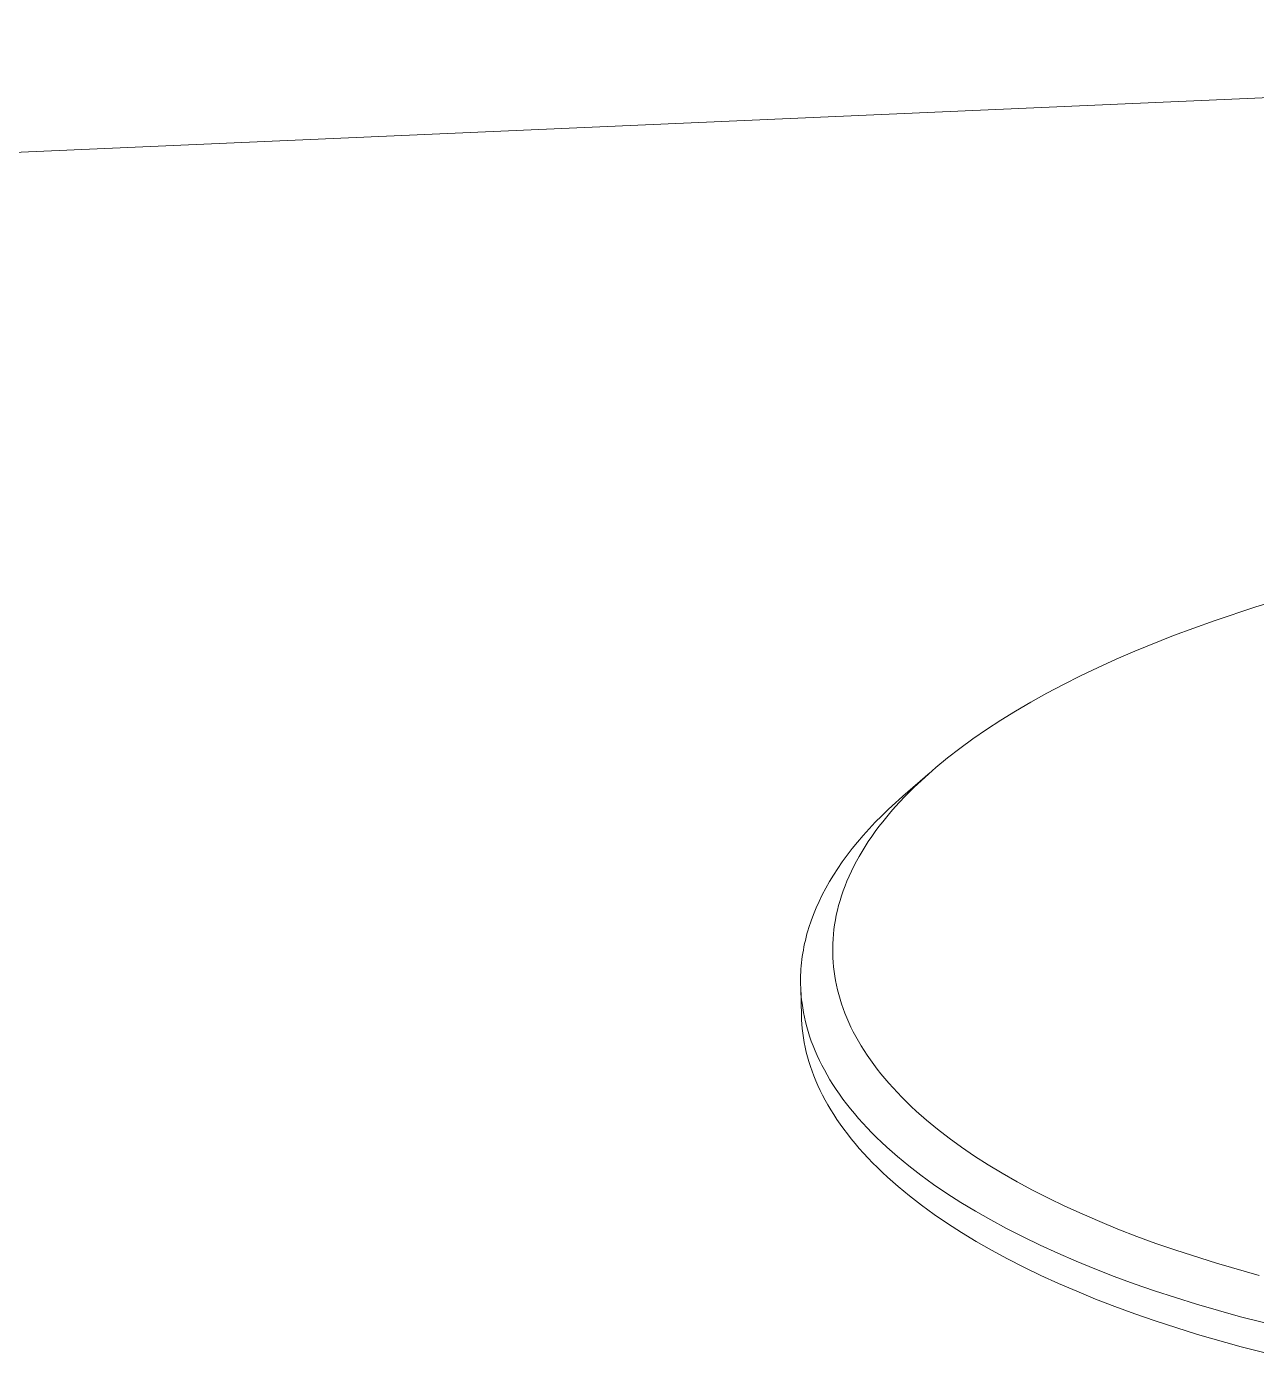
# Model space of a CAD drawing. Header units: millimetres. Extents: x 492 to 7139, y 278 to 5201.
# Drawn here: x 6087.1 to 6157.4, y 2904.8 to 2981 of the extents above; entities that cross this region are included whole.
import ezdxf

# ---------------------------------------------------------------- set-up
doc = ezdxf.new("R2010")
doc.units = ezdxf.units.MM
doc.layers.add('ZANO_R', color=7, linetype='Continuous', lineweight=0)

msp = doc.modelspace()

# ---------------------------------------------------------------- linework, layer by layer
at = {"layer": 'ZANO_R'}
for p, q in [((6250.788, 2980.979), (6000.071, 2970.017)), ((6157.412, 2947.781), (6159.89, 2948.524)), ((6155.011, 2946.987), (6157.412, 2947.781)), ((6152.699, 2946.143), (6155.011, 2946.987)), ((6150.487, 2945.253), (6152.699, 2946.143)), ((6149.42, 2944.791), (6150.487, 2945.253)), ((6148.382, 2944.319), (6149.42, 2944.791)), ((6146.395, 2943.345), (6147.374, 2943.837)), ((6147.374, 2943.837), (6148.382, 2944.319)), ((6145.448, 2942.844), (6146.395, 2943.345)), ((6143.651, 2941.818), (6144.533, 2942.335)), ((6144.533, 2942.335), (6145.448, 2942.844)), ((6142.803, 2941.294), (6143.651, 2941.818)), ((6141.21, 2940.225), (6141.989, 2940.763)), ((6141.989, 2940.763), (6142.803, 2941.294)), ((6140.466, 2939.682), (6141.21, 2940.225)), ((6139.087, 2938.582), (6139.759, 2939.134)), ((6139.759, 2939.134), (6140.466, 2939.682)), ((6137.198, 2936.942), (6138.765, 2938.304)), ((6138.452, 2938.025), (6139.087, 2938.582)), ((6137.854, 2937.465), (6138.452, 2938.025)), ((6137.198, 2936.942), (6136.78, 2936.571)), ((6137.026, 2936.621), (6137.293, 2936.903)), ((6137.293, 2936.903), (6137.569, 2937.184)), ((6137.569, 2937.184), (6137.854, 2937.465)), ((6136.378, 2936.199), (6135.991, 2935.826)), ((6136.282, 2935.772), (6136.521, 2936.055)), ((6136.78, 2936.571), (6136.378, 2936.199)), ((6136.521, 2936.055), (6136.769, 2936.338)), ((6136.769, 2936.338), (6137.026, 2936.621)), ((6135.621, 2935.451), (6135.266, 2935.076)), ((6135.991, 2935.826), (6135.621, 2935.451)), ((6135.831, 2935.204), (6136.052, 2935.488)), ((6136.052, 2935.488), (6136.282, 2935.772)), ((6134.927, 2934.699), (6134.604, 2934.323)), ((6135.266, 2935.076), (6134.927, 2934.699)), ((6135.225, 2934.353), (6135.418, 2934.637)), ((6135.418, 2934.637), (6135.62, 2934.921)), ((6135.62, 2934.921), (6135.831, 2935.204)), ((6134.297, 2933.945), (6134.006, 2933.567)), ((6134.604, 2934.323), (6134.297, 2933.945)), ((6134.7, 2933.502), (6134.866, 2933.785)), ((6134.866, 2933.785), (6135.041, 2934.069)), ((6135.041, 2934.069), (6135.225, 2934.353)), ((6133.73, 2933.19), (6133.471, 2932.812)), ((6134.006, 2933.567), (6133.73, 2933.19)), ((6134.395, 2932.936), (6134.543, 2933.219)), ((6134.543, 2933.219), (6134.7, 2933.502)), ((6133.226, 2932.434), (6132.998, 2932.056)), ((6133.471, 2932.812), (6133.226, 2932.434)), ((6134.004, 2932.09), (6134.126, 2932.372)), ((6134.126, 2932.372), (6134.256, 2932.653)), ((6134.256, 2932.653), (6134.395, 2932.936)), ((6132.784, 2931.679), (6132.587, 2931.303)), ((6132.998, 2932.056), (6132.784, 2931.679)), ((6133.692, 2931.25), (6133.787, 2931.529)), ((6133.787, 2931.529), (6133.891, 2931.809)), ((6133.891, 2931.809), (6134.004, 2932.09)), ((6132.404, 2930.927), (6132.237, 2930.552)), ((6132.587, 2931.303), (6132.404, 2930.927)), ((6133.456, 2930.416), (6133.526, 2930.693)), ((6133.526, 2930.693), (6133.605, 2930.971)), ((6133.605, 2930.971), (6133.692, 2931.25)), ((6132.084, 2930.178), (6131.946, 2929.806)), ((6132.237, 2930.552), (6132.084, 2930.178)), ((6133.34, 2929.865), (6133.394, 2930.14)), ((6133.394, 2930.14), (6133.456, 2930.416)), ((6131.767, 2929.249), (6131.715, 2929.064)), ((6131.823, 2929.434), (6131.767, 2929.249)), ((6131.946, 2929.806), (6131.823, 2929.434)), ((6133.227, 2929.046), (6133.257, 2929.318)), ((6133.257, 2929.318), (6133.295, 2929.591)), ((6133.295, 2929.591), (6133.34, 2929.865)), ((6131.579, 2928.511), (6131.541, 2928.328)), ((6131.621, 2928.695), (6131.579, 2928.511)), ((6131.666, 2928.879), (6131.621, 2928.695)), ((6131.715, 2929.064), (6131.666, 2928.879)), ((6133.185, 2928.237), (6133.191, 2928.505)), ((6133.191, 2928.505), (6133.205, 2928.775)), ((6133.205, 2928.775), (6133.227, 2929.046)), ((6131.448, 2927.78), (6131.423, 2927.599)), ((6131.475, 2927.962), (6131.448, 2927.78)), ((6131.507, 2928.145), (6131.475, 2927.962)), ((6131.541, 2928.328), (6131.507, 2928.145)), ((6133.186, 2927.97), (6133.185, 2928.237)), ((6133.195, 2927.705), (6133.186, 2927.97)), ((6133.211, 2927.44), (6133.195, 2927.705)), ((6131.36, 2926.877), (6131.353, 2926.698)), ((6131.371, 2927.057), (6131.36, 2926.877)), ((6131.385, 2927.237), (6131.371, 2927.057)), ((6131.403, 2927.417), (6131.385, 2927.237)), ((6131.423, 2927.599), (6131.403, 2927.417)), ((6133.234, 2927.178), (6133.211, 2927.44)), ((6133.265, 2926.916), (6133.234, 2927.178)), ((6133.303, 2926.655), (6133.265, 2926.916)), ((6131.349, 2926.52), (6131.348, 2926.342)), ((6131.348, 2926.342), (6131.35, 2926.164)), ((6131.353, 2926.698), (6131.349, 2926.52)), ((6131.35, 2926.164), (6131.355, 2925.987)), ((6133.348, 2926.393), (6133.303, 2926.655)), ((6133.401, 2926.13), (6133.348, 2926.393)), ((6133.461, 2925.867), (6133.401, 2926.13)), ((6131.355, 2925.987), (6131.364, 2925.811)), ((6131.395, 2924.41), (6131.356, 2925.926)), ((6131.364, 2925.811), (6131.376, 2925.635)), ((6131.376, 2925.635), (6131.391, 2925.46)), ((6131.391, 2925.46), (6131.409, 2925.286)), ((6133.529, 2925.603), (6133.461, 2925.867)), ((6133.605, 2925.338), (6133.529, 2925.603)), ((6133.689, 2925.072), (6133.605, 2925.338)), ((6131.409, 2925.286), (6131.43, 2925.112)), ((6131.43, 2925.112), (6131.469, 2924.843)), ((6131.469, 2924.843), (6131.516, 2924.573)), ((6131.516, 2924.573), (6131.57, 2924.301)), ((6133.781, 2924.806), (6133.689, 2925.072)), ((6133.881, 2924.54), (6133.781, 2924.806)), ((6131.395, 2924.41), (6131.404, 2924.155)), ((6131.404, 2924.155), (6131.421, 2923.899)), ((6131.421, 2923.899), (6131.444, 2923.645)), ((6131.57, 2924.301), (6131.632, 2924.03)), ((6131.632, 2924.03), (6131.703, 2923.757)), ((6133.99, 2924.273), (6133.881, 2924.54)), ((6134.106, 2924.006), (6133.99, 2924.273)), ((6134.231, 2923.738), (6134.106, 2924.006)), ((6131.444, 2923.645), (6131.474, 2923.391)), ((6131.474, 2923.391), (6131.513, 2923.122)), ((6131.513, 2923.122), (6131.559, 2922.851)), ((6131.703, 2923.757), (6131.781, 2923.484)), ((6131.781, 2923.484), (6131.868, 2923.21)), ((6131.868, 2923.21), (6131.962, 2922.935)), ((6134.364, 2923.47), (6134.231, 2923.738)), ((6134.506, 2923.202), (6134.364, 2923.47)), ((6134.656, 2922.933), (6134.506, 2923.202)), ((6131.559, 2922.851), (6131.614, 2922.58)), ((6131.614, 2922.58), (6131.676, 2922.308)), ((6131.676, 2922.308), (6131.746, 2922.036)), ((6131.962, 2922.935), (6132.066, 2922.66)), ((6132.066, 2922.66), (6132.177, 2922.384)), ((6132.177, 2922.384), (6132.297, 2922.109)), ((6134.815, 2922.665), (6134.656, 2922.933)), ((6134.982, 2922.396), (6134.815, 2922.665)), ((6135.158, 2922.128), (6134.982, 2922.396)), ((6131.746, 2922.036), (6131.825, 2921.762)), ((6131.825, 2921.762), (6131.911, 2921.488)), ((6132.297, 2922.109), (6132.426, 2921.832)), ((6132.426, 2921.832), (6132.563, 2921.556)), ((6132.563, 2921.556), (6132.709, 2921.279)), ((6135.343, 2921.859), (6135.158, 2922.128)), ((6135.537, 2921.591), (6135.343, 2921.859)), ((6135.739, 2921.323), (6135.537, 2921.591)), ((6131.911, 2921.488), (6132.006, 2921.214)), ((6132.006, 2921.214), (6132.109, 2920.938)), ((6132.109, 2920.938), (6132.221, 2920.663)), ((6132.709, 2921.279), (6132.864, 2921.002)), ((6132.864, 2921.002), (6133.028, 2920.725)), ((6135.95, 2921.055), (6135.739, 2921.323)), ((6136.171, 2920.787), (6135.95, 2921.055)), ((6136.4, 2920.52), (6136.171, 2920.787)), ((6132.221, 2920.663), (6132.341, 2920.387)), ((6132.341, 2920.387), (6132.47, 2920.111)), ((6132.47, 2920.111), (6132.607, 2919.834)), ((6133.028, 2920.725), (6133.201, 2920.448)), ((6133.201, 2920.448), (6133.382, 2920.17)), ((6133.382, 2920.17), (6133.573, 2919.893)), ((6136.638, 2920.253), (6136.4, 2920.52)), ((6136.886, 2919.987), (6136.638, 2920.253)), ((6132.607, 2919.834), (6132.753, 2919.557)), ((6132.753, 2919.557), (6132.908, 2919.28)), ((6132.908, 2919.28), (6133.072, 2919.003)), ((6133.573, 2919.893), (6133.772, 2919.616)), ((6133.772, 2919.616), (6133.981, 2919.34)), ((6133.981, 2919.34), (6134.199, 2919.063)), ((6137.142, 2919.722), (6136.886, 2919.987)), ((6137.408, 2919.457), (6137.142, 2919.722)), ((6137.682, 2919.193), (6137.408, 2919.457)), ((6133.072, 2919.003), (6133.244, 2918.726)), ((6133.244, 2918.726), (6133.426, 2918.448)), ((6134.199, 2919.063), (6134.427, 2918.787)), ((6134.427, 2918.787), (6134.663, 2918.512)), ((6134.663, 2918.512), (6134.909, 2918.236)), ((6137.966, 2918.93), (6137.682, 2919.193)), ((6138.561, 2918.406), (6137.966, 2918.93)), ((6133.426, 2918.448), (6133.617, 2918.171)), ((6133.617, 2918.171), (6133.816, 2917.894)), ((6133.816, 2917.894), (6134.025, 2917.618)), ((6134.909, 2918.236), (6135.164, 2917.962)), ((6135.164, 2917.962), (6135.429, 2917.688)), ((6139.192, 2917.886), (6138.561, 2918.406)), ((6139.859, 2917.371), (6139.192, 2917.886)), ((6134.025, 2917.618), (6134.243, 2917.341)), ((6134.243, 2917.341), (6134.47, 2917.065)), ((6134.47, 2917.065), (6134.707, 2916.789)), ((6135.429, 2917.688), (6135.702, 2917.414)), ((6135.702, 2917.414), (6135.986, 2917.142)), ((6135.986, 2917.142), (6136.278, 2916.87)), ((6140.563, 2916.861), (6139.859, 2917.371)), ((6134.707, 2916.789), (6134.953, 2916.514)), ((6134.953, 2916.514), (6135.208, 2916.239)), ((6135.208, 2916.239), (6135.472, 2915.965)), ((6136.278, 2916.87), (6136.892, 2916.33)), ((6136.892, 2916.33), (6137.543, 2915.793)), ((6141.303, 2916.357), (6140.563, 2916.861)), ((6142.079, 2915.86), (6141.303, 2916.357)), ((6135.472, 2915.965), (6135.746, 2915.692)), ((6135.746, 2915.692), (6136.029, 2915.419)), ((6136.029, 2915.419), (6136.322, 2915.148)), ((6137.543, 2915.793), (6138.232, 2915.262)), ((6142.89, 2915.369), (6142.079, 2915.86)), ((6136.322, 2915.148), (6136.935, 2914.607)), ((6138.232, 2915.262), (6138.958, 2914.735)), ((6138.958, 2914.735), (6139.721, 2914.215)), ((6143.736, 2914.886), (6142.89, 2915.369)), ((6144.617, 2914.411), (6143.736, 2914.886)), ((6136.935, 2914.607), (6137.587, 2914.07)), ((6137.587, 2914.07), (6138.275, 2913.539)), ((6139.721, 2914.215), (6140.521, 2913.702)), ((6145.532, 2913.944), (6144.617, 2914.411)), ((6146.48, 2913.487), (6145.532, 2913.944)), ((6138.275, 2913.539), (6139.001, 2913.012)), ((6140.521, 2913.702), (6141.358, 2913.195)), ((6141.358, 2913.195), (6142.231, 2912.697)), ((6147.46, 2913.04), (6146.48, 2913.487)), ((6139.001, 2913.012), (6139.765, 2912.492)), ((6139.765, 2912.492), (6140.565, 2911.979)), ((6142.231, 2912.697), (6143.14, 2912.206)), ((6148.472, 2912.602), (6147.46, 2913.04)), ((6149.515, 2912.175), (6148.472, 2912.602)), ((6140.565, 2911.979), (6141.402, 2911.472)), ((6143.14, 2912.206), (6144.083, 2911.725)), ((6144.083, 2911.725), (6145.061, 2911.253)), ((6150.588, 2911.76), (6149.515, 2912.175)), ((6151.69, 2911.356), (6150.588, 2911.76)), ((6141.402, 2911.472), (6142.275, 2910.973)), ((6142.275, 2910.973), (6143.183, 2910.483)), ((6145.061, 2911.253), (6146.073, 2910.791)), ((6152.82, 2910.964), (6151.69, 2911.356)), ((6155.158, 2910.218), (6152.82, 2910.964)), ((6143.183, 2910.483), (6144.127, 2910.001)), ((6146.073, 2910.791), (6147.117, 2910.34)), ((6147.117, 2910.34), (6148.193, 2909.899)), ((6157.593, 2909.524), (6155.158, 2910.218)), ((6144.127, 2910.001), (6145.105, 2909.529)), ((6145.105, 2909.529), (6146.116, 2909.067)), ((6148.193, 2909.899), (6149.3, 2909.47)), ((6149.3, 2909.47), (6150.437, 2909.053)), ((6146.116, 2909.067), (6147.16, 2908.616)), ((6147.16, 2908.616), (6148.236, 2908.175)), ((6150.437, 2909.053), (6151.602, 2908.649)), ((6151.602, 2908.649), (6154.015, 2907.879)), ((6148.236, 2908.175), (6149.343, 2907.746)), ((6154.015, 2907.879), (6156.528, 2907.163)), ((6149.343, 2907.746), (6150.48, 2907.329)), ((6150.48, 2907.329), (6151.645, 2906.925)), ((6156.528, 2907.163), (6159.13, 2906.504)), ((6151.645, 2906.925), (6154.058, 2906.154)), ((6154.058, 2906.154), (6156.57, 2905.438)), ((6156.57, 2905.438), (6159.173, 2904.779))]:
    msp.add_line(p, q, dxfattribs=at)

doc.saveas('drawing.dxf')
